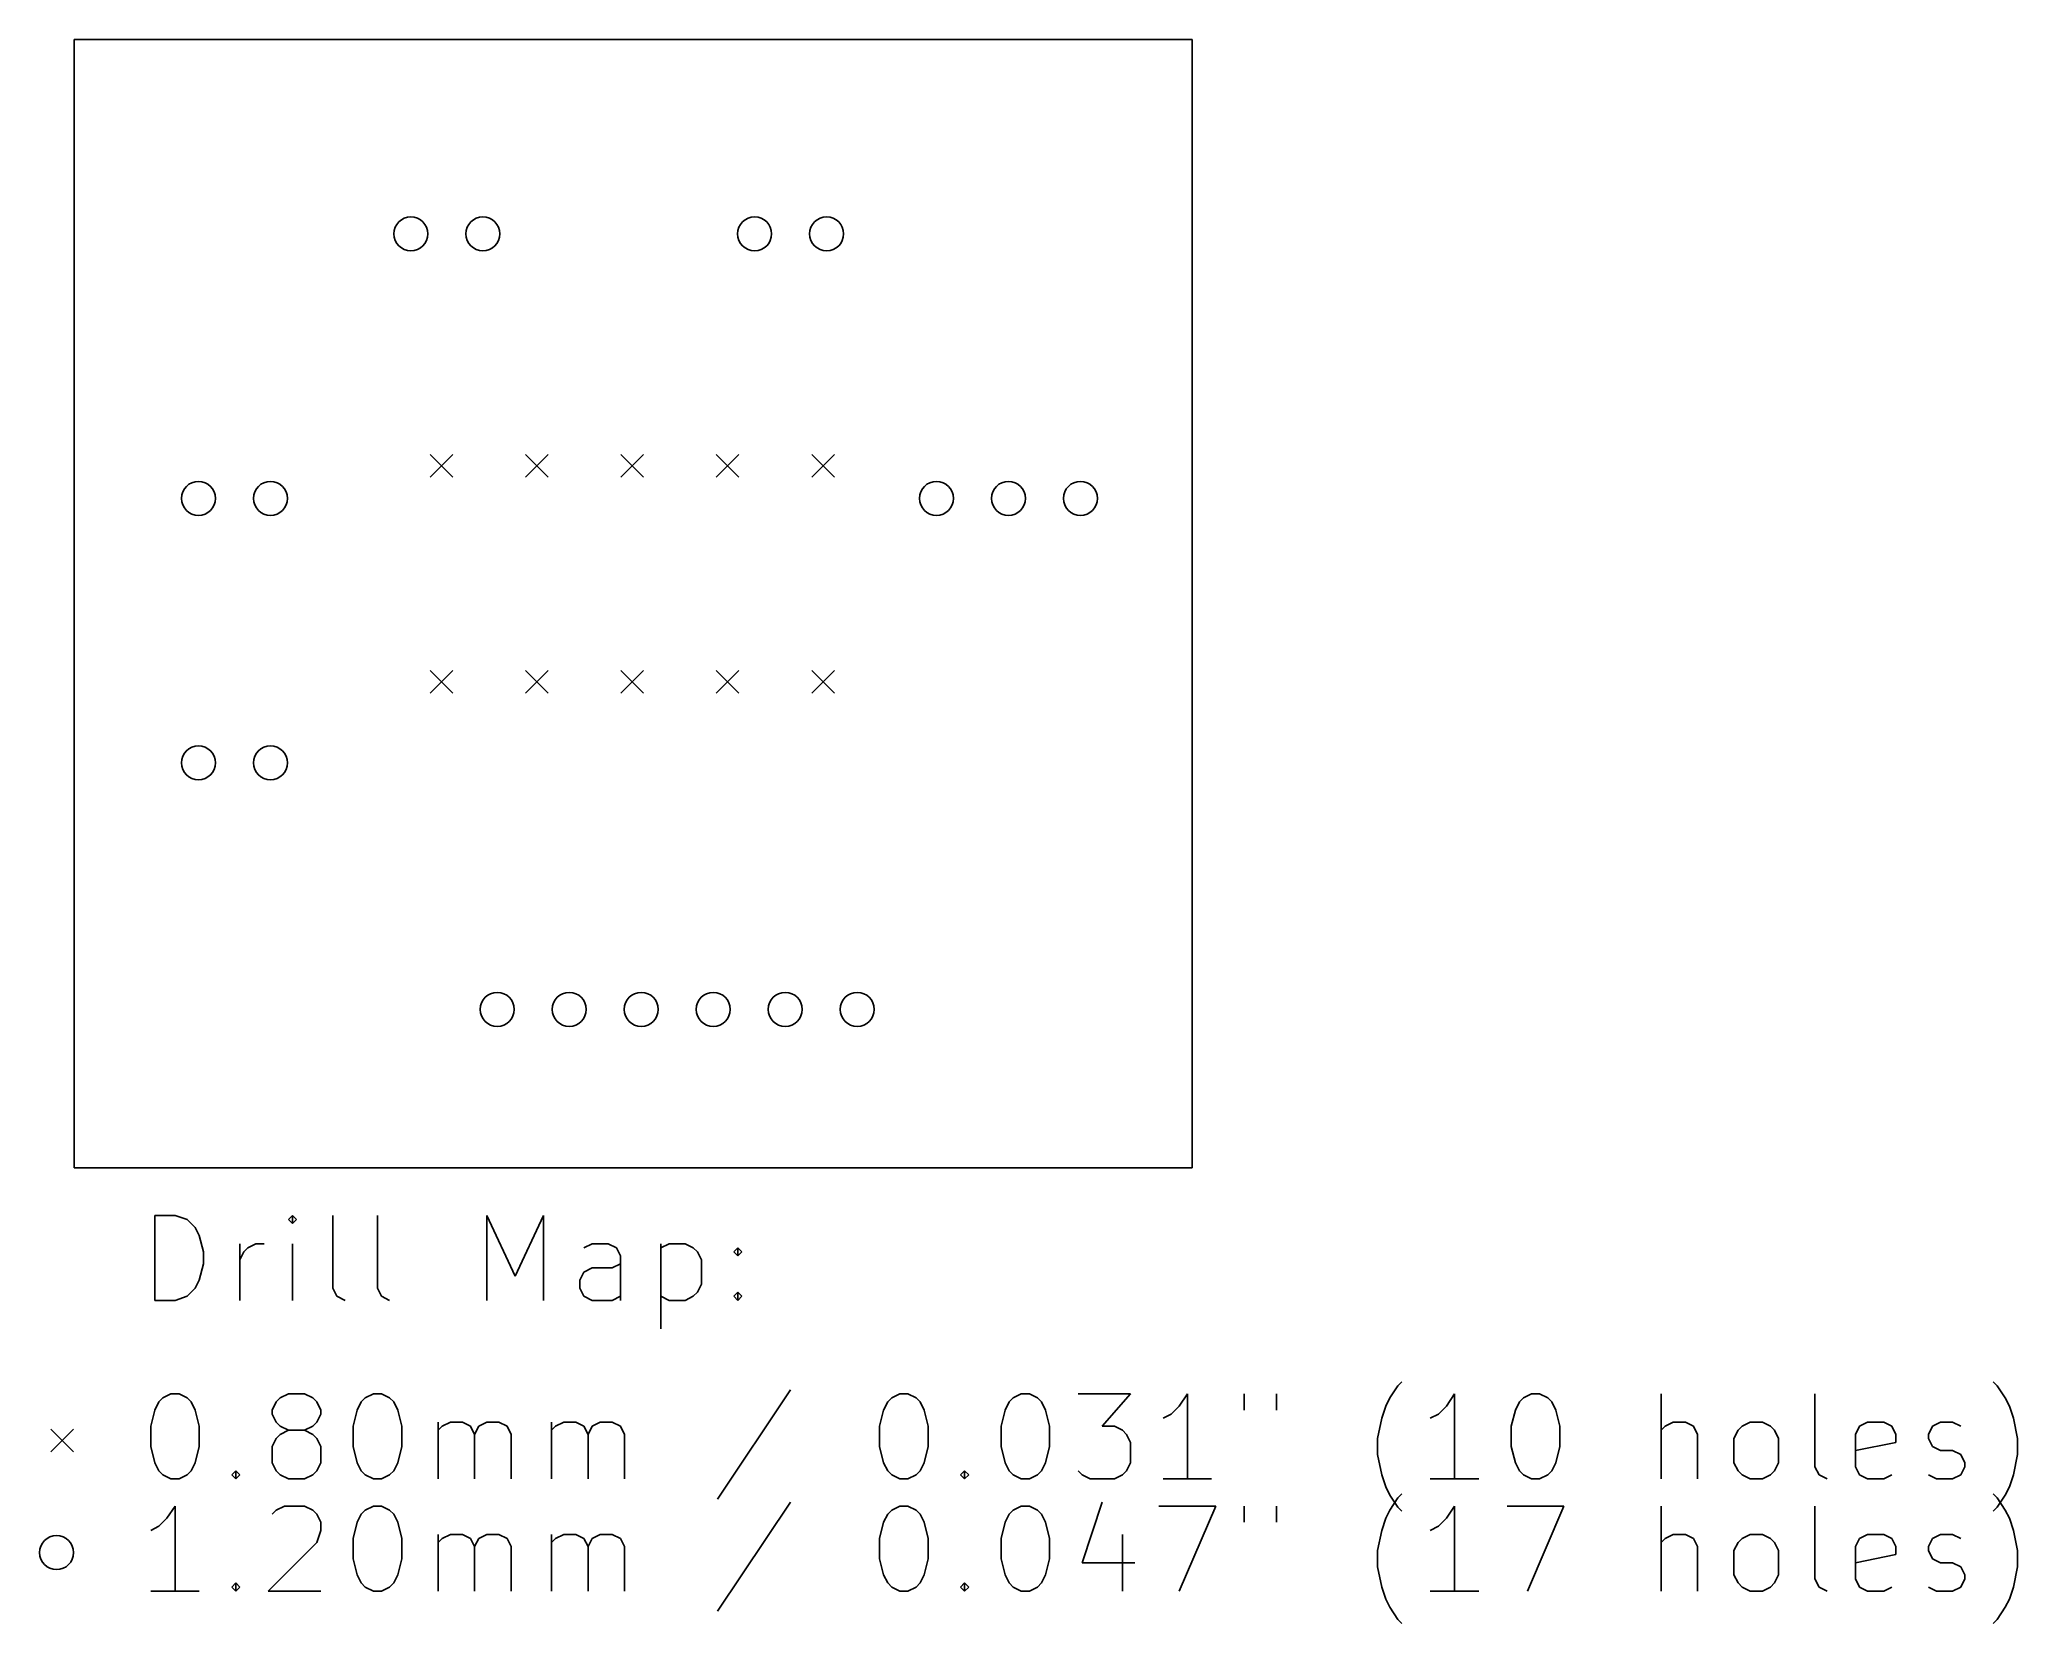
# Model space of a CAD drawing. Extents: x 49.5 to 119.3, y -138.5 to -82.6.
import ezdxf

# ---------------------------------------------------------------- set-up
doc = ezdxf.new("R2010")
doc.units = 0
doc.layers.add('BLACK', color=7, linetype='CONTINUOUS')

msp = doc.modelspace()

# ---------------------------------------------------------------- linework, layer by layer
at = {"layer": 'BLACK', "linetype": 'CONTINUOUS'}
for p, q in [((50.7365, -82.6135), (50.7365, -122.428)), ((50.7365, -82.6135), (90.17, -82.6135)), ((90.17, -82.6135), (90.17, -122.428)), ((63.2905, -97.263), (64.0905, -98.063)), ((64.0905, -97.263), (63.2905, -98.063)), ((66.656, -97.263), (67.456, -98.063)), ((67.456, -97.263), (66.656, -98.063)), ((70.0215, -97.263), (70.8215, -98.063)), ((70.8215, -97.263), (70.0215, -98.063)), ((73.387, -97.263), (74.187, -98.063)), ((74.187, -97.263), (73.387, -98.063)), ((76.7525, -97.263), (77.5525, -98.063)), ((77.5525, -97.263), (76.7525, -98.063)), ((63.2905, -104.883), (64.0905, -105.683)), ((64.0905, -104.883), (63.2905, -105.683)), ((66.656, -104.883), (67.456, -105.683)), ((67.456, -104.883), (66.656, -105.683)), ((70.0215, -104.883), (70.8215, -105.683)), ((70.8215, -104.883), (70.0215, -105.683)), ((73.387, -104.883), (74.187, -105.683)), ((74.187, -104.883), (73.387, -105.683)), ((76.7525, -104.883), (77.5525, -105.683)), ((77.5525, -104.883), (76.7525, -105.683)), ((90.17, -122.428), (50.7365, -122.428)), ((53.5758, -127.11), (53.5758, -124.11)), ((53.5758, -124.11), (54.2901, -124.11)), ((54.2901, -124.11), (54.7186, -124.253)), ((58.4329, -124.11), (58.2901, -124.253)), ((58.5758, -124.253), (58.4329, -124.11)), ((58.4329, -124.11), (58.4329, -124.396)), ((59.8615, -126.682), (59.8615, -124.11)), ((61.4329, -126.682), (61.4329, -124.11)), ((65.2901, -127.11), (65.2901, -124.11)), ((65.2901, -124.11), (66.2901, -126.253)), ((66.2901, -126.253), (67.2901, -124.11)), ((67.2901, -124.11), (67.2901, -127.11)), ((54.7186, -124.253), (55.0044, -124.539)), ((55.0044, -124.539), (55.1472, -124.824)), ((55.1472, -124.824), (55.2901, -125.396)), ((58.2901, -124.253), (58.4329, -124.396)), ((58.4329, -124.396), (58.5758, -124.253)), ((55.2901, -125.396), (55.2901, -125.824)), ((56.5758, -127.11), (56.5758, -125.11)), ((56.5758, -125.682), (56.7186, -125.396)), ((56.7186, -125.396), (56.8615, -125.253)), ((56.8615, -125.253), (57.1472, -125.11)), ((57.1472, -125.11), (57.4329, -125.11)), ((58.4329, -127.11), (58.4329, -125.11)), ((69.0044, -125.11), (68.7186, -125.253)), ((69.5758, -125.11), (69.0044, -125.11)), ((69.8615, -125.253), (69.5758, -125.11)), ((70.0044, -125.539), (69.8615, -125.253)), ((70.0044, -127.11), (70.0044, -125.539)), ((71.4329, -125.11), (71.4329, -128.11)), ((71.4329, -125.253), (71.7186, -125.11)), ((71.7186, -125.11), (72.2901, -125.11)), ((72.2901, -125.11), (72.5758, -125.253)), ((72.5758, -125.253), (72.7186, -125.396)), ((72.7186, -125.396), (72.8615, -125.682)), ((74.0044, -125.396), (74.1472, -125.253)), ((74.1472, -125.539), (74.0044, -125.396)), ((74.1472, -125.253), (74.2901, -125.396)), ((74.1472, -125.253), (74.1472, -125.539)), ((74.2901, -125.396), (74.1472, -125.539)), ((55.2901, -125.824), (55.1472, -126.396)), ((68.5758, -126.396), (68.7186, -126.11)), ((68.7186, -126.11), (69.0044, -125.967)), ((69.0044, -125.967), (69.7186, -125.967)), ((69.7186, -125.967), (70.0044, -125.824)), ((72.8615, -125.682), (72.8615, -126.539)), ((54.7186, -126.967), (54.2901, -127.11)), ((55.0044, -126.682), (54.7186, -126.967)), ((55.1472, -126.396), (55.0044, -126.682)), ((60.0044, -126.967), (59.8615, -126.682)), ((60.2901, -127.11), (60.0044, -126.967)), ((61.5758, -126.967), (61.4329, -126.682)), ((61.8615, -127.11), (61.5758, -126.967)), ((68.5758, -126.682), (68.5758, -126.396)), ((68.7186, -126.967), (68.5758, -126.682)), ((69.0044, -127.11), (68.7186, -126.967)), ((70.0044, -126.967), (69.7186, -127.11)), ((71.7186, -127.11), (71.4329, -126.967)), ((72.5758, -126.967), (72.2901, -127.11)), ((72.7186, -126.824), (72.5758, -126.967)), ((72.8615, -126.539), (72.7186, -126.824)), ((74.0044, -126.967), (74.1472, -126.824)), ((74.1472, -127.11), (74.0044, -126.967)), ((74.1472, -126.824), (74.2901, -126.967)), ((74.1472, -126.824), (74.1472, -127.11)), ((74.2901, -126.967), (74.1472, -127.11)), ((54.2901, -127.11), (53.5758, -127.11)), ((69.7186, -127.11), (69.0044, -127.11)), ((72.2901, -127.11), (71.7186, -127.11)), ((53.8615, -130.553), (54.1472, -130.41)), ((54.1472, -130.41), (54.4329, -130.41)), ((54.4329, -130.41), (54.7186, -130.553)), ((58.0044, -130.553), (58.2901, -130.41)), ((58.2901, -130.41), (58.8615, -130.41)), ((58.8615, -130.41), (59.1472, -130.553)), ((61.0044, -130.553), (61.2901, -130.41)), ((61.2901, -130.41), (61.5758, -130.41)), ((61.5758, -130.41), (61.8615, -130.553)), ((76.0044, -130.267), (73.4329, -134.124)), ((79.5758, -130.553), (79.8615, -130.41)), ((79.8615, -130.41), (80.1472, -130.41)), ((80.1472, -130.41), (80.4329, -130.553)), ((83.8615, -130.553), (84.1472, -130.41)), ((84.1472, -130.41), (84.4329, -130.41)), ((84.4329, -130.41), (84.7186, -130.553)), ((86.1472, -130.41), (88.0044, -130.41)), ((88.0044, -130.41), (87.0044, -131.553)), ((90.0044, -130.41), (89.7186, -130.839)), ((90.0044, -133.41), (90.0044, -130.41)), ((92.0044, -130.41), (92.0044, -130.982)), ((93.1472, -130.41), (93.1472, -130.982)), ((97.1472, -130.553), (97.4329, -130.124)), ((97.4329, -130.124), (97.5758, -129.982)), ((99.4329, -130.41), (99.1472, -130.839)), ((99.4329, -133.41), (99.4329, -130.41)), ((101.861, -130.553), (102.147, -130.41)), ((102.147, -130.41), (102.433, -130.41)), ((102.433, -130.41), (102.719, -130.553)), ((106.719, -133.41), (106.719, -130.41)), ((112.147, -132.982), (112.147, -130.41)), ((118.576, -130.124), (118.433, -129.982)), ((118.861, -130.553), (118.576, -130.124)), ((53.4329, -131.553), (53.5758, -130.982)), ((53.5758, -130.982), (53.7186, -130.696)), ((53.7186, -130.696), (53.8615, -130.553)), ((54.7186, -130.553), (54.8615, -130.696)), ((54.8615, -130.696), (55.0044, -130.982)), ((55.0044, -130.982), (55.1472, -131.553)), ((57.7186, -130.982), (57.8615, -130.696)), ((57.7186, -131.124), (57.7186, -130.982)), ((57.8615, -131.41), (57.7186, -131.124)), ((57.8615, -130.696), (58.0044, -130.553)), ((59.1472, -130.553), (59.2901, -130.696)), ((59.2901, -130.696), (59.4329, -130.982)), ((59.4329, -131.124), (59.2901, -131.41)), ((59.4329, -130.982), (59.4329, -131.124)), ((60.5758, -131.553), (60.7186, -130.982)), ((60.7186, -130.982), (60.8615, -130.696)), ((60.8615, -130.696), (61.0044, -130.553)), ((61.8615, -130.553), (62.0044, -130.696)), ((62.0044, -130.696), (62.1472, -130.982)), ((62.1472, -130.982), (62.2901, -131.553)), ((79.1472, -131.553), (79.2901, -130.982)), ((79.2901, -130.982), (79.4329, -130.696)), ((79.4329, -130.696), (79.5758, -130.553)), ((80.4329, -130.553), (80.5758, -130.696)), ((80.5758, -130.696), (80.7186, -130.982)), ((80.7186, -130.982), (80.8615, -131.553)), ((83.4329, -131.553), (83.5758, -130.982)), ((83.5758, -130.982), (83.7186, -130.696)), ((83.7186, -130.696), (83.8615, -130.553)), ((84.7186, -130.553), (84.8615, -130.696)), ((84.8615, -130.696), (85.0044, -130.982)), ((85.0044, -130.982), (85.1472, -131.553)), ((89.4329, -131.124), (89.1472, -131.267)), ((89.7186, -130.839), (89.4329, -131.124)), ((96.8615, -131.267), (97.0044, -130.839)), ((97.0044, -130.839), (97.1472, -130.553)), ((98.8615, -131.124), (98.5758, -131.267)), ((99.1472, -130.839), (98.8615, -131.124)), ((101.433, -131.553), (101.576, -130.982)), ((101.576, -130.982), (101.719, -130.696)), ((101.719, -130.696), (101.861, -130.553)), ((102.719, -130.553), (102.861, -130.696)), ((102.861, -130.696), (103.004, -130.982)), ((103.004, -130.982), (103.147, -131.553)), ((119.004, -130.839), (118.861, -130.553)), ((119.147, -131.267), (119.004, -130.839)), ((49.9115, -131.653), (50.7115, -132.453)), ((50.7115, -131.653), (49.9115, -132.453)), ((53.4329, -132.267), (53.4329, -131.553)), ((55.1472, -131.553), (55.1472, -132.267)), ((58.0044, -131.553), (57.8615, -131.41)), ((58.0044, -131.839), (57.8615, -131.982)), ((58.2901, -131.696), (58.0044, -131.553)), ((58.2901, -131.696), (58.0044, -131.839)), ((58.8615, -131.696), (58.2901, -131.696)), ((59.1472, -131.553), (58.8615, -131.696)), ((59.1472, -131.839), (58.8615, -131.696)), ((59.2901, -131.41), (59.1472, -131.553)), ((59.2901, -131.982), (59.1472, -131.839)), ((60.5758, -132.267), (60.5758, -131.553)), ((62.2901, -131.553), (62.2901, -132.267)), ((63.5758, -133.41), (63.5758, -131.41)), ((63.5758, -131.696), (63.7186, -131.553)), ((63.7186, -131.553), (64.0044, -131.41)), ((64.0044, -131.41), (64.4329, -131.41)), ((64.4329, -131.41), (64.7186, -131.553)), ((64.7186, -131.553), (64.8615, -131.839)), ((64.8615, -131.839), (65.0044, -131.553)), ((64.8615, -131.839), (64.8615, -133.41)), ((65.0044, -131.553), (65.2901, -131.41)), ((65.2901, -131.41), (65.7186, -131.41)), ((65.7186, -131.41), (66.0044, -131.553)), ((66.0044, -131.553), (66.1472, -131.839)), ((66.1472, -131.839), (66.1472, -133.41)), ((67.5758, -133.41), (67.5758, -131.41)), ((67.5758, -131.696), (67.7186, -131.553)), ((67.7186, -131.553), (68.0044, -131.41)), ((68.0044, -131.41), (68.4329, -131.41)), ((68.4329, -131.41), (68.7186, -131.553)), ((68.7186, -131.553), (68.8615, -131.839)), ((68.8615, -131.839), (69.0044, -131.553)), ((68.8615, -131.839), (68.8615, -133.41)), ((69.0044, -131.553), (69.2901, -131.41)), ((69.2901, -131.41), (69.7186, -131.41)), ((69.7186, -131.41), (70.0044, -131.553)), ((70.0044, -131.553), (70.1472, -131.839)), ((70.1472, -131.839), (70.1472, -133.41)), ((79.1472, -132.267), (79.1472, -131.553)), ((80.8615, -131.553), (80.8615, -132.267)), ((83.4329, -132.267), (83.4329, -131.553)), ((85.1472, -131.553), (85.1472, -132.267)), ((87.0044, -131.553), (87.4329, -131.553)), ((87.4329, -131.553), (87.7186, -131.696)), ((87.7186, -131.696), (87.8615, -131.839)), ((87.8615, -131.839), (88.0044, -132.124)), ((96.7186, -131.982), (96.8615, -131.267)), ((101.433, -132.267), (101.433, -131.553)), ((103.147, -131.553), (103.147, -132.267)), ((106.861, -131.553), (106.719, -131.696)), ((107.147, -131.41), (106.861, -131.553)), ((107.576, -131.41), (107.147, -131.41)), ((107.861, -131.553), (107.576, -131.41)), ((108.004, -131.839), (107.861, -131.553)), ((108.004, -133.41), (108.004, -131.839)), ((109.29, -131.982), (109.433, -131.696)), ((109.433, -131.696), (109.576, -131.553)), ((109.576, -131.553), (109.861, -131.41)), ((109.861, -131.41), (110.29, -131.41)), ((110.29, -131.41), (110.576, -131.553)), ((110.576, -131.553), (110.719, -131.696)), ((110.719, -131.696), (110.861, -131.982)), ((113.576, -131.839), (113.719, -131.553)), ((113.576, -132.982), (113.576, -131.839)), ((113.719, -131.553), (114.004, -131.41)), ((114.004, -131.41), (114.576, -131.41)), ((114.576, -131.41), (114.861, -131.553)), ((114.861, -131.553), (115.004, -131.839)), ((115.004, -131.839), (115.004, -132.124)), ((116.147, -131.839), (116.29, -131.553)), ((116.147, -131.982), (116.147, -131.839)), ((116.29, -131.553), (116.576, -131.41)), ((116.576, -131.41), (117.004, -131.41)), ((117.004, -131.41), (117.29, -131.553)), ((119.29, -131.982), (119.147, -131.267)), ((53.5758, -132.839), (53.4329, -132.267)), ((55.1472, -132.267), (55.0044, -132.839)), ((57.8615, -131.982), (57.7186, -132.267)), ((57.7186, -132.267), (57.7186, -132.839)), ((59.4329, -132.267), (59.2901, -131.982)), ((59.4329, -132.839), (59.4329, -132.267)), ((60.7186, -132.839), (60.5758, -132.267)), ((62.2901, -132.267), (62.1472, -132.839)), ((79.2901, -132.839), (79.1472, -132.267)), ((80.8615, -132.267), (80.7186, -132.839)), ((83.5758, -132.839), (83.4329, -132.267)), ((85.1472, -132.267), (85.0044, -132.839)), ((88.0044, -132.124), (88.0044, -132.839)), ((96.7186, -132.553), (96.7186, -131.982)), ((96.8615, -133.267), (96.7186, -132.553)), ((101.576, -132.839), (101.433, -132.267)), ((103.147, -132.267), (103.004, -132.839)), ((109.29, -132.839), (109.29, -131.982)), ((110.861, -131.982), (110.861, -132.839)), ((115.004, -132.124), (113.576, -132.41)), ((116.29, -132.267), (116.147, -131.982)), ((116.576, -132.41), (116.29, -132.267)), ((117.004, -132.41), (116.576, -132.41)), ((117.29, -132.553), (117.004, -132.41)), ((117.433, -132.839), (117.29, -132.553)), ((119.147, -133.267), (119.29, -132.553)), ((119.29, -132.553), (119.29, -131.982)), ((53.7186, -133.124), (53.5758, -132.839)), ((53.8615, -133.267), (53.7186, -133.124)), ((54.1472, -133.41), (53.8615, -133.267)), ((54.7186, -133.267), (54.4329, -133.41)), ((54.8615, -133.124), (54.7186, -133.267)), ((55.0044, -132.839), (54.8615, -133.124)), ((56.2901, -133.267), (56.4329, -133.124)), ((56.4329, -133.41), (56.2901, -133.267)), ((56.4329, -133.124), (56.5758, -133.267)), ((56.4329, -133.124), (56.4329, -133.41)), ((56.5758, -133.267), (56.4329, -133.41)), ((57.7186, -132.839), (57.8615, -133.124)), ((57.8615, -133.124), (58.0044, -133.267)), ((58.0044, -133.267), (58.2901, -133.41)), ((58.8615, -133.41), (59.1472, -133.267)), ((59.1472, -133.267), (59.2901, -133.124)), ((59.2901, -133.124), (59.4329, -132.839)), ((60.8615, -133.124), (60.7186, -132.839)), ((61.0044, -133.267), (60.8615, -133.124)), ((61.2901, -133.41), (61.0044, -133.267)), ((61.8615, -133.267), (61.5758, -133.41)), ((62.0044, -133.124), (61.8615, -133.267)), ((62.1472, -132.839), (62.0044, -133.124)), ((79.4329, -133.124), (79.2901, -132.839)), ((79.5758, -133.267), (79.4329, -133.124)), ((79.8615, -133.41), (79.5758, -133.267)), ((80.4329, -133.267), (80.1472, -133.41)), ((80.5758, -133.124), (80.4329, -133.267)), ((80.7186, -132.839), (80.5758, -133.124)), ((82.0044, -133.267), (82.1472, -133.124)), ((82.1472, -133.41), (82.0044, -133.267)), ((82.1472, -133.124), (82.2901, -133.267)), ((82.1472, -133.124), (82.1472, -133.41)), ((82.2901, -133.267), (82.1472, -133.41)), ((83.7186, -133.124), (83.5758, -132.839)), ((83.8615, -133.267), (83.7186, -133.124)), ((84.1472, -133.41), (83.8615, -133.267)), ((84.7186, -133.267), (84.4329, -133.41)), ((84.8615, -133.124), (84.7186, -133.267)), ((85.0044, -132.839), (84.8615, -133.124)), ((86.2901, -133.267), (86.1472, -133.124)), ((86.5758, -133.41), (86.2901, -133.267)), ((87.7186, -133.267), (87.4329, -133.41)), ((87.8615, -133.124), (87.7186, -133.267)), ((88.0044, -132.839), (87.8615, -133.124)), ((97.0044, -133.696), (96.8615, -133.267)), ((101.719, -133.124), (101.576, -132.839)), ((101.861, -133.267), (101.719, -133.124)), ((102.147, -133.41), (101.861, -133.267)), ((102.719, -133.267), (102.433, -133.41)), ((102.861, -133.124), (102.719, -133.267)), ((103.004, -132.839), (102.861, -133.124)), ((109.433, -133.124), (109.29, -132.839)), ((109.576, -133.267), (109.433, -133.124)), ((109.861, -133.41), (109.576, -133.267)), ((110.576, -133.267), (110.29, -133.41)), ((110.719, -133.124), (110.576, -133.267)), ((110.861, -132.839), (110.719, -133.124)), ((112.29, -133.267), (112.147, -132.982)), ((112.576, -133.41), (112.29, -133.267)), ((113.719, -133.267), (113.576, -132.982)), ((114.004, -133.41), (113.719, -133.267)), ((114.861, -133.267), (114.576, -133.41)), ((116.147, -133.267), (116.433, -133.41)), ((117.004, -133.41), (117.29, -133.267)), ((117.29, -133.267), (117.433, -132.982)), ((117.433, -132.982), (117.433, -132.839)), ((119.004, -133.696), (119.147, -133.267)), ((54.4329, -133.41), (54.1472, -133.41)), ((58.2901, -133.41), (58.8615, -133.41)), ((61.5758, -133.41), (61.2901, -133.41)), ((80.1472, -133.41), (79.8615, -133.41)), ((84.4329, -133.41), (84.1472, -133.41)), ((87.4329, -133.41), (86.5758, -133.41)), ((90.8615, -133.41), (89.1472, -133.41)), ((97.1472, -133.982), (97.0044, -133.696)), ((97.4329, -134.084), (97.5758, -133.942)), ((100.29, -133.41), (98.5758, -133.41)), ((102.433, -133.41), (102.147, -133.41)), ((110.29, -133.41), (109.861, -133.41)), ((114.576, -133.41), (114.004, -133.41)), ((116.433, -133.41), (117.004, -133.41)), ((118.576, -134.084), (118.433, -133.942)), ((118.861, -133.982), (119.004, -133.696)), ((54.2901, -134.37), (54.0044, -134.799)), ((54.2901, -137.37), (54.2901, -134.37)), ((57.7186, -134.656), (57.8615, -134.513)), ((57.8615, -134.513), (58.1472, -134.37)), ((58.1472, -134.37), (58.8615, -134.37)), ((58.8615, -134.37), (59.1472, -134.513)), ((59.1472, -134.513), (59.2901, -134.656)), ((59.2901, -134.656), (59.4329, -134.942)), ((60.7186, -134.942), (60.8615, -134.656)), ((60.8615, -134.656), (61.0044, -134.513)), ((61.0044, -134.513), (61.2901, -134.37)), ((61.2901, -134.37), (61.5758, -134.37)), ((61.5758, -134.37), (61.8615, -134.513)), ((61.8615, -134.513), (62.0044, -134.656)), ((62.0044, -134.656), (62.1472, -134.942)), ((76.0044, -134.227), (73.4329, -138.084)), ((79.2901, -134.942), (79.4329, -134.656)), ((79.4329, -134.656), (79.5758, -134.513)), ((79.5758, -134.513), (79.8615, -134.37)), ((79.8615, -134.37), (80.1472, -134.37)), ((80.1472, -134.37), (80.4329, -134.513)), ((80.4329, -134.513), (80.5758, -134.656)), ((80.5758, -134.656), (80.7186, -134.942)), ((83.5758, -134.942), (83.7186, -134.656)), ((83.7186, -134.656), (83.8615, -134.513)), ((83.8615, -134.513), (84.1472, -134.37)), ((84.1472, -134.37), (84.4329, -134.37)), ((84.4329, -134.37), (84.7186, -134.513)), ((84.7186, -134.513), (84.8615, -134.656)), ((84.8615, -134.656), (85.0044, -134.942)), ((87.0044, -134.227), (86.2901, -136.37)), ((89.0044, -134.37), (91.0044, -134.37)), ((91.0044, -134.37), (89.7186, -137.37)), ((92.0044, -134.37), (92.0044, -134.942)), ((93.1472, -134.37), (93.1472, -134.942)), ((97.0044, -134.799), (97.1472, -134.513)), ((97.4329, -134.41), (97.1472, -133.982)), ((97.1472, -134.513), (97.4329, -134.084)), ((97.5758, -134.553), (97.4329, -134.41)), ((99.4329, -134.37), (99.1472, -134.799)), ((99.4329, -137.37), (99.4329, -134.37)), ((101.29, -134.37), (103.29, -134.37)), ((103.29, -134.37), (102.004, -137.37)), ((106.719, -137.37), (106.719, -134.37)), ((112.147, -136.942), (112.147, -134.37)), ((118.433, -134.553), (118.576, -134.41)), ((118.576, -134.41), (118.861, -133.982)), ((118.861, -134.513), (118.576, -134.084)), ((119.004, -134.799), (118.861, -134.513)), ((53.7186, -135.084), (53.4329, -135.227)), ((54.0044, -134.799), (53.7186, -135.084)), ((59.4329, -135.227), (59.2901, -135.656)), ((59.4329, -134.942), (59.4329, -135.227)), ((60.5758, -135.513), (60.7186, -134.942)), ((62.1472, -134.942), (62.2901, -135.513)), ((63.5758, -137.37), (63.5758, -135.37)), ((63.7186, -135.513), (64.0044, -135.37)), ((64.0044, -135.37), (64.4329, -135.37)), ((64.4329, -135.37), (64.7186, -135.513)), ((65.0044, -135.513), (65.2901, -135.37)), ((65.2901, -135.37), (65.7186, -135.37)), ((65.7186, -135.37), (66.0044, -135.513)), ((67.5758, -137.37), (67.5758, -135.37)), ((67.7186, -135.513), (68.0044, -135.37)), ((68.0044, -135.37), (68.4329, -135.37)), ((68.4329, -135.37), (68.7186, -135.513)), ((69.0044, -135.513), (69.2901, -135.37)), ((69.2901, -135.37), (69.7186, -135.37)), ((69.7186, -135.37), (70.0044, -135.513)), ((79.1472, -135.513), (79.2901, -134.942)), ((80.7186, -134.942), (80.8615, -135.513)), ((83.4329, -135.513), (83.5758, -134.942)), ((85.0044, -134.942), (85.1472, -135.513)), ((87.7186, -135.37), (87.7186, -137.37)), ((96.7186, -135.942), (96.8615, -135.227)), ((96.8615, -135.227), (97.0044, -134.799)), ((98.8615, -135.084), (98.5758, -135.227)), ((99.1472, -134.799), (98.8615, -135.084)), ((107.147, -135.37), (106.861, -135.513)), ((107.576, -135.37), (107.147, -135.37)), ((107.861, -135.513), (107.576, -135.37)), ((109.576, -135.513), (109.861, -135.37)), ((109.861, -135.37), (110.29, -135.37)), ((110.29, -135.37), (110.576, -135.513)), ((113.719, -135.513), (114.004, -135.37)), ((114.004, -135.37), (114.576, -135.37)), ((114.576, -135.37), (114.861, -135.513)), ((116.29, -135.513), (116.576, -135.37)), ((116.576, -135.37), (117.004, -135.37)), ((117.004, -135.37), (117.29, -135.513)), ((119.147, -135.227), (119.004, -134.799)), ((119.29, -135.942), (119.147, -135.227)), ((59.2901, -135.656), (57.5758, -137.37)), ((60.5758, -136.227), (60.5758, -135.513)), ((62.2901, -135.513), (62.2901, -136.227)), ((63.5758, -135.656), (63.7186, -135.513)), ((64.7186, -135.513), (64.8615, -135.799)), ((64.8615, -135.799), (65.0044, -135.513)), ((64.8615, -135.799), (64.8615, -137.37)), ((66.0044, -135.513), (66.1472, -135.799)), ((66.1472, -135.799), (66.1472, -137.37)), ((67.5758, -135.656), (67.7186, -135.513)), ((68.7186, -135.513), (68.8615, -135.799)), ((68.8615, -135.799), (69.0044, -135.513)), ((68.8615, -135.799), (68.8615, -137.37)), ((70.0044, -135.513), (70.1472, -135.799)), ((70.1472, -135.799), (70.1472, -137.37)), ((79.1472, -136.227), (79.1472, -135.513)), ((80.8615, -135.513), (80.8615, -136.227)), ((83.4329, -136.227), (83.4329, -135.513)), ((85.1472, -135.513), (85.1472, -136.227)), ((96.7186, -136.513), (96.7186, -135.942)), ((106.861, -135.513), (106.719, -135.656)), ((108.004, -135.799), (107.861, -135.513)), ((108.004, -137.37), (108.004, -135.799)), ((109.29, -135.942), (109.433, -135.656)), ((109.29, -136.799), (109.29, -135.942)), ((109.433, -135.656), (109.576, -135.513)), ((110.576, -135.513), (110.719, -135.656)), ((110.719, -135.656), (110.861, -135.942)), ((110.861, -135.942), (110.861, -136.799)), ((113.576, -135.799), (113.719, -135.513)), ((113.576, -136.942), (113.576, -135.799)), ((114.861, -135.513), (115.004, -135.799)), ((115.004, -135.799), (115.004, -136.084)), ((116.147, -135.799), (116.29, -135.513)), ((116.147, -135.942), (116.147, -135.799)), ((116.29, -136.227), (116.147, -135.942)), ((119.29, -136.513), (119.29, -135.942)), ((60.7186, -136.799), (60.5758, -136.227)), ((62.2901, -136.227), (62.1472, -136.799)), ((79.2901, -136.799), (79.1472, -136.227)), ((80.8615, -136.227), (80.7186, -136.799)), ((83.5758, -136.799), (83.4329, -136.227)), ((85.1472, -136.227), (85.0044, -136.799)), ((86.2901, -136.37), (88.1472, -136.37)), ((96.8615, -137.227), (96.7186, -136.513)), ((115.004, -136.084), (113.576, -136.37)), ((116.576, -136.37), (116.29, -136.227)), ((117.004, -136.37), (116.576, -136.37)), ((117.29, -136.513), (117.004, -136.37)), ((117.433, -136.799), (117.29, -136.513)), ((119.147, -137.227), (119.29, -136.513)), ((55.1472, -137.37), (53.4329, -137.37)), ((56.2901, -137.227), (56.4329, -137.084)), ((56.4329, -137.37), (56.2901, -137.227)), ((56.4329, -137.084), (56.5758, -137.227)), ((56.4329, -137.084), (56.4329, -137.37)), ((56.5758, -137.227), (56.4329, -137.37)), ((57.5758, -137.37), (59.4329, -137.37)), ((60.8615, -137.084), (60.7186, -136.799)), ((61.0044, -137.227), (60.8615, -137.084)), ((61.2901, -137.37), (61.0044, -137.227)), ((61.5758, -137.37), (61.2901, -137.37)), ((61.8615, -137.227), (61.5758, -137.37)), ((62.0044, -137.084), (61.8615, -137.227)), ((62.1472, -136.799), (62.0044, -137.084)), ((79.4329, -137.084), (79.2901, -136.799)), ((79.5758, -137.227), (79.4329, -137.084)), ((79.8615, -137.37), (79.5758, -137.227)), ((80.1472, -137.37), (79.8615, -137.37)), ((80.4329, -137.227), (80.1472, -137.37)), ((80.5758, -137.084), (80.4329, -137.227)), ((80.7186, -136.799), (80.5758, -137.084)), ((82.0044, -137.227), (82.1472, -137.084)), ((82.1472, -137.37), (82.0044, -137.227)), ((82.1472, -137.084), (82.2901, -137.227)), ((82.1472, -137.084), (82.1472, -137.37)), ((82.2901, -137.227), (82.1472, -137.37)), ((83.7186, -137.084), (83.5758, -136.799)), ((83.8615, -137.227), (83.7186, -137.084)), ((84.1472, -137.37), (83.8615, -137.227)), ((84.4329, -137.37), (84.1472, -137.37)), ((84.7186, -137.227), (84.4329, -137.37)), ((84.8615, -137.084), (84.7186, -137.227)), ((85.0044, -136.799), (84.8615, -137.084)), ((97.0044, -137.656), (96.8615, -137.227)), ((100.29, -137.37), (98.5758, -137.37)), ((109.433, -137.084), (109.29, -136.799)), ((109.576, -137.227), (109.433, -137.084)), ((109.861, -137.37), (109.576, -137.227)), ((110.29, -137.37), (109.861, -137.37)), ((110.576, -137.227), (110.29, -137.37)), ((110.719, -137.084), (110.576, -137.227)), ((110.861, -136.799), (110.719, -137.084)), ((112.29, -137.227), (112.147, -136.942)), ((112.576, -137.37), (112.29, -137.227)), ((113.719, -137.227), (113.576, -136.942)), ((114.004, -137.37), (113.719, -137.227)), ((114.576, -137.37), (114.004, -137.37)), ((114.861, -137.227), (114.576, -137.37)), ((116.147, -137.227), (116.433, -137.37)), ((116.433, -137.37), (117.004, -137.37)), ((117.004, -137.37), (117.29, -137.227)), ((117.29, -137.227), (117.433, -136.942)), ((117.433, -136.942), (117.433, -136.799)), ((119.004, -137.656), (119.147, -137.227)), ((97.1472, -137.942), (97.0044, -137.656)), ((97.4329, -138.37), (97.1472, -137.942)), ((118.576, -138.37), (118.861, -137.942)), ((118.861, -137.942), (119.004, -137.656)), ((97.5758, -138.513), (97.4329, -138.37)), ((118.433, -138.513), (118.576, -138.37))]:
    msp.add_line(p, q, dxfattribs=at)
at = {"layer": 'BLACK'}
for centre in [(62.611, -89.4715), (65.151, -89.4715), (74.7395, -89.4715), (77.2795, -89.4715), (55.118, -98.806), (57.658, -98.806), (81.153, -98.806), (83.693, -98.806), (86.233, -98.806), (55.118, -108.14), (57.658, -108.14), (65.659, -116.84), (68.199, -116.84), (70.739, -116.84), (73.279, -116.84), (75.819, -116.84), (78.359, -116.84), (50.1115, -136.013)]:
    msp.add_circle(centre, 0.6, dxfattribs=at)

doc.saveas('drawing.dxf')
